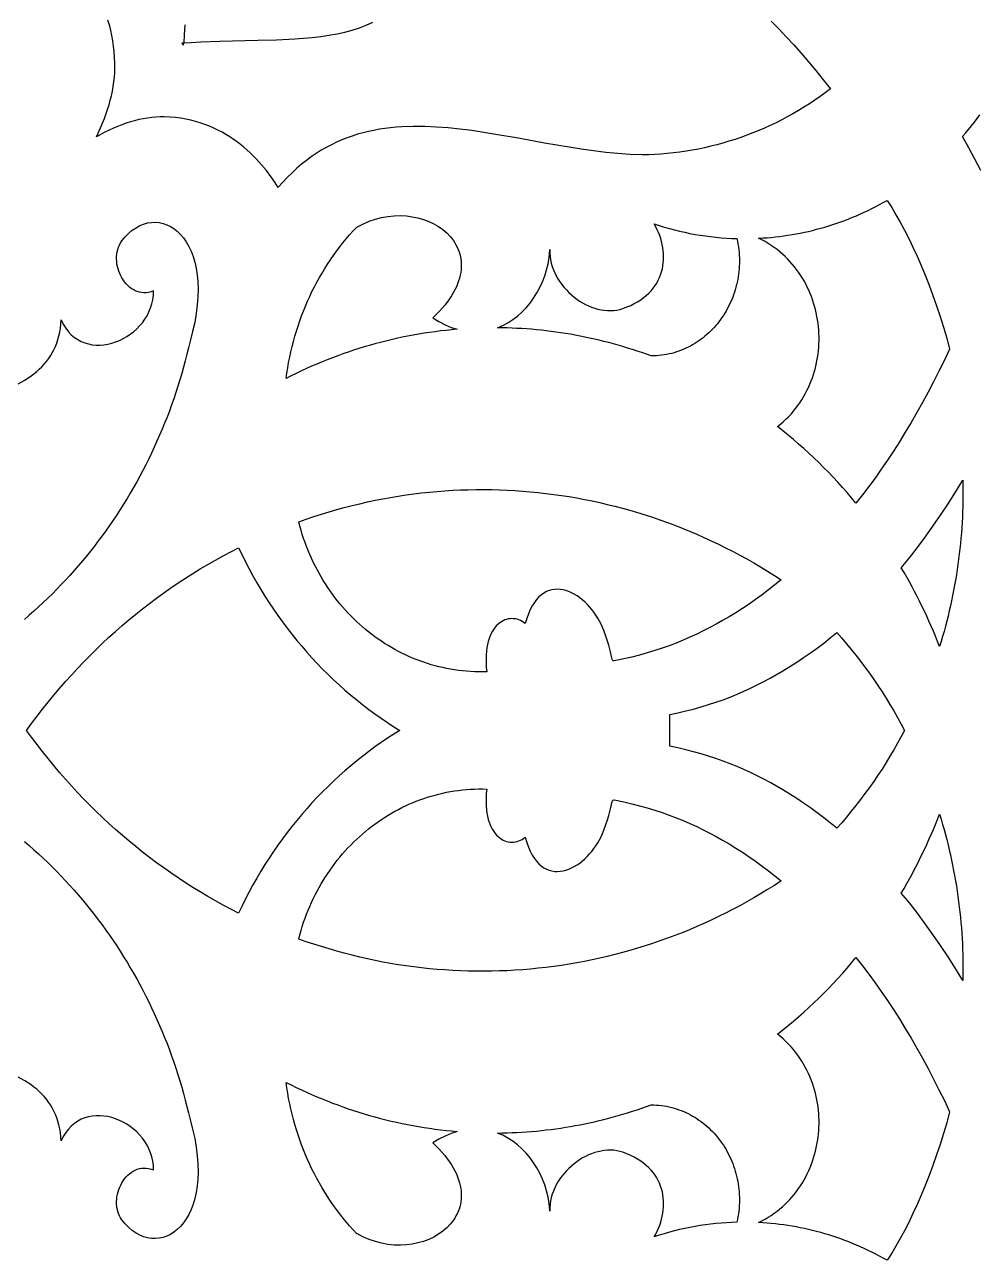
# Model space of a CAD drawing. Extents: x 2655 to 3655, y -2457 to -457.
# Drawn here: x 2855.9 to 3139, y -2088.4 to -1721.8 of the extents above; entities that cross this region are included whole.
import ezdxf

# ---------------------------------------------------------------- set-up
doc = ezdxf.new("R2010")
doc.units = 0
doc.layers.add('LAYER_1', color=18, linetype='CONTINUOUS')

msp = doc.modelspace()

# ---------------------------------------------------------------- linework, layer by layer
at = {"layer": 'LAYER_1'}
for points in [[(3077.28, -1720.83), (3079.52, -1723.07), (3081.75, -1725.4), (3083.97, -1727.81), (3086.17, -1730.29), (3088.36, -1732.85), (3090.54, -1735.47), (3092.7, -1738.16), (3094.82, -1740.87), (3093.31, -1742.01), (3091.76, -1743.13), (3090.18, -1744.22), (3088.59, -1745.28), (3086.98, -1746.3), (3085.35, -1747.29), (3083.71, -1748.25), (3082.05, -1749.17), (3080.38, -1750.06), (3078.7, -1750.91), (3077, -1751.72), (3075.28, -1752.5), (3073.56, -1753.25), (3071.82, -1753.96), (3070.07, -1754.63), (3068.31, -1755.27), (3066.54, -1755.87), (3064.75, -1756.44), (3062.96, -1756.97), (3061.16, -1757.46), (3059.35, -1757.92), (3057.53, -1758.34), (3055.7, -1758.72), (3053.86, -1759.06), (3052.02, -1759.37), (3050.17, -1759.64), (3048.32, -1759.87), (3046.45, -1760.07), (3044.59, -1760.22), (3042.72, -1760.34), (3040.84, -1760.42), (3038.96, -1760.46), (3035.39, -1760.33), (3031.8, -1760.08), (3028.19, -1759.73), (3024.58, -1759.3), (3020.96, -1758.79), (3017.33, -1758.22), (3010.07, -1756.96), (3002.83, -1755.64), (2995.64, -1754.37), (2992.06, -1753.79), (2988.5, -1753.27), (2984.97, -1752.82), (2981.46, -1752.46), (2977.97, -1752.19), (2974.52, -1752.04), (2971.1, -1752.02), (2967.72, -1752.14), (2966.05, -1752.26), (2964.38, -1752.43), (2962.73, -1752.63), (2961.08, -1752.88), (2959.45, -1753.18), (2957.83, -1753.52), (2956.22, -1753.91), (2954.62, -1754.36), (2953.04, -1754.86), (2951.47, -1755.42), (2949.91, -1756.03), (2948.37, -1756.71), (2946.84, -1757.44), (2945.32, -1758.24), (2943.82, -1759.1), (2942.34, -1760.03), (2940.87, -1761.03), (2939.42, -1762.1), (2937.98, -1763.24), (2936.56, -1764.45), (2935.16, -1765.74), (2933.78, -1767.11), (2932.41, -1768.56), (2931.06, -1770.08), (2931.04, -1770.17), (2930.03, -1768.57), (2928.85, -1766.87), (2927.54, -1765.13), (2926.09, -1763.37), (2924.5, -1761.62), (2922.77, -1759.89), (2920.89, -1758.22), (2918.87, -1756.62), (2917.81, -1755.85), (2916.71, -1755.11), (2915.57, -1754.4), (2914.39, -1753.73), (2913.18, -1753.09), (2911.93, -1752.49), (2910.65, -1751.93), (2909.32, -1751.41), (2907.96, -1750.94), (2906.56, -1750.52), (2905.12, -1750.16), (2903.64, -1749.85), (2902.13, -1749.6), (2900.57, -1749.41), (2898.98, -1749.28), (2897.35, -1749.22), (2897.35, -1749.22), (2896.08, -1749.22), (2894.81, -1749.27), (2893.54, -1749.37), (2892.28, -1749.53), (2891.01, -1749.74), (2889.74, -1750), (2888.48, -1750.31), (2887.21, -1750.67), (2885.95, -1751.07), (2884.69, -1751.52), (2882.17, -1752.55), (2879.65, -1753.74), (2877.15, -1755.09), (2878.4, -1752.39), (2879.51, -1749.69), (2880.47, -1746.98), (2880.88, -1745.62), (2881.26, -1744.26), (2881.59, -1742.9), (2881.88, -1741.54), (2882.12, -1740.18), (2882.31, -1738.82), (2882.46, -1737.45), (2882.56, -1736.09), (2882.61, -1734.72), (2882.6, -1733.36), (2882.6, -1733.36), (2882.55, -1731.6), (2882.43, -1729.89), (2882.25, -1728.22), (2882.02, -1726.59), (2881.73, -1725), (2881.39, -1723.45), (2881, -1721.94), (2880.57, -1720.48)], [(2903.32, -1721.83), (2903.18, -1724.87), (2903.04, -1727.23), (2902.43, -1727.27), (2902.72, -1727.58), (2903.01, -1727.89), (2903.04, -1727.23), (2905.24, -1727.08), (2908.07, -1726.93), (2913.74, -1726.73), (2925.05, -1726.47), (2930.58, -1726.31), (2935.97, -1726.04), (2938.59, -1725.85), (2941.16, -1725.61), (2943.68, -1725.31), (2946.12, -1724.95), (2948.5, -1724.52), (2950.8, -1724.01), (2953.01, -1723.41), (2955.14, -1722.72), (2957.17, -1721.93), (2959.1, -1721.04)], [(3139.41, -1765.1), (3137.7, -1761.72), (3135.91, -1758.36), (3134.04, -1755.02), (3134.94, -1753.98), (3135.82, -1752.93), (3136.68, -1751.86), (3137.53, -1750.78), (3138.37, -1749.69), (3139.19, -1748.59)], [(2853.97, -1828.37), (2855.93, -1827.26), (2857.75, -1826.06), (2858.6, -1825.41), (2859.42, -1824.74), (2860.21, -1824.04), (2860.95, -1823.31), (2861.66, -1822.55), (2862.32, -1821.76), (2862.94, -1820.94), (2863.52, -1820.08), (2864.06, -1819.18), (2864.54, -1818.26), (2864.98, -1817.29), (2865.38, -1816.29), (2865.72, -1815.24), (2866.01, -1814.16), (2866.25, -1813.04), (2866.44, -1811.87), (2866.58, -1810.66), (2866.66, -1809.41), (2866.66, -1809.41), (2867.3, -1810.72), (2868.03, -1811.88), (2868.83, -1812.92), (2869.69, -1813.83), (2870.62, -1814.62), (2871.6, -1815.28), (2872.62, -1815.82), (2873.68, -1816.25), (2874.78, -1816.57), (2875.9, -1816.79), (2877.05, -1816.89), (2878.21, -1816.9), (2879.37, -1816.8), (2880.53, -1816.61), (2881.69, -1816.34), (2882.84, -1815.97), (2883.96, -1815.51), (2885.07, -1814.98), (2886.13, -1814.37), (2887.16, -1813.68), (2888.15, -1812.92), (2889.08, -1812.1), (2889.95, -1811.2), (2890.76, -1810.25), (2891.5, -1809.24), (2892.15, -1808.17), (2892.73, -1807.05), (2893.21, -1805.89), (2893.59, -1804.68), (2893.87, -1803.42), (2894.04, -1802.13), (2894.09, -1800.8), (2894.09, -1800.8), (2893.35, -1801.07), (2892.63, -1801.25), (2891.91, -1801.35), (2891.22, -1801.38), (2890.54, -1801.32), (2889.88, -1801.2), (2889.24, -1801.01), (2888.62, -1800.76), (2888.03, -1800.45), (2887.46, -1800.09), (2886.92, -1799.67), (2886.41, -1799.21), (2885.93, -1798.71), (2885.48, -1798.16), (2885.07, -1797.58), (2884.69, -1796.97), (2884.35, -1796.33), (2884.04, -1795.67), (2883.78, -1794.98), (2883.55, -1794.28), (2883.37, -1793.57), (2883.24, -1792.84), (2883.15, -1792.12), (2883.11, -1791.39), (2883.12, -1790.66), (2883.18, -1789.95), (2883.3, -1789.24), (2883.46, -1788.54), (2883.69, -1787.87), (2883.97, -1787.21), (2884.31, -1786.59), (2884.72, -1785.99), (2884.72, -1785.99), (2885.7, -1784.78), (2886.73, -1783.72), (2887.79, -1782.82), (2888.89, -1782.06), (2890.01, -1781.45), (2891.15, -1780.98), (2892.31, -1780.66), (2893.46, -1780.48), (2894.61, -1780.45), (2895.76, -1780.55), (2896.89, -1780.79), (2897.99, -1781.18), (2899.07, -1781.7), (2900.11, -1782.35), (2901.11, -1783.14), (2902.06, -1784.06), (2902.95, -1785.11), (2903.77, -1786.29), (2904.53, -1787.6), (2905.21, -1789.04), (2905.81, -1790.61), (2906.31, -1792.3), (2906.72, -1794.11), (2907.03, -1796.05), (2907.22, -1798.1), (2907.3, -1800.28), (2907.25, -1802.58), (2907.07, -1804.99), (2906.75, -1807.52), (2906.29, -1810.16), (2905.68, -1812.91), (2904.9, -1815.78), (2904.46, -1817.71), (2903.99, -1819.63), (2903.5, -1821.54), (2902.99, -1823.44), (2902.45, -1825.33), (2901.89, -1827.22), (2901.31, -1829.09), (2900.71, -1830.95), (2900.08, -1832.8), (2899.44, -1834.64), (2898.77, -1836.47), (2898.08, -1838.28), (2897.36, -1840.09), (2896.63, -1841.88), (2895.88, -1843.67), (2895.1, -1845.44), (2894.3, -1847.19), (2893.49, -1848.94), (2892.65, -1850.67), (2891.79, -1852.39), (2890.91, -1854.1), (2890.01, -1855.79), (2889.09, -1857.48), (2888.15, -1859.14), (2887.19, -1860.8), (2886.22, -1862.44), (2885.22, -1864.06), (2884.2, -1865.67), (2883.16, -1867.27), (2882.11, -1868.85), (2881.03, -1870.41), (2879.94, -1871.97), (2878.83, -1873.5), (2877.7, -1875.02), (2876.55, -1876.53), (2875.38, -1878.01), (2874.2, -1879.49), (2872.99, -1880.94), (2871.77, -1882.38), (2870.54, -1883.8), (2869.28, -1885.21), (2868.01, -1886.6), (2866.72, -1887.97), (2865.41, -1889.32), (2864.08, -1890.66), (2862.74, -1891.97), (2861.39, -1893.27), (2860.01, -1894.55), (2858.62, -1895.82), (2857.21, -1897.06), (2855.79, -1898.28)], [(2855.79, -1964.15), (2857.21, -1965.37), (2858.62, -1966.62), (2860.01, -1967.88), (2861.39, -1969.16), (2862.74, -1970.46), (2864.08, -1971.78), (2865.41, -1973.11), (2866.72, -1974.46), (2868.01, -1975.83), (2869.28, -1977.22), (2870.54, -1978.63), (2871.77, -1980.05), (2872.99, -1981.49), (2874.2, -1982.94), (2875.38, -1984.42), (2876.55, -1985.91), (2877.7, -1987.41), (2878.83, -1988.93), (2879.94, -1990.47), (2881.03, -1992.02), (2882.11, -1993.58), (2883.16, -1995.16), (2884.2, -1996.76), (2885.22, -1998.37), (2886.22, -2000), (2887.19, -2001.64), (2888.15, -2003.29), (2889.09, -2004.96), (2890.01, -2006.64), (2890.91, -2008.33), (2891.79, -2010.04), (2892.65, -2011.76), (2893.49, -2013.49), (2894.3, -2015.24), (2895.1, -2017), (2895.88, -2018.77), (2896.63, -2020.55), (2897.36, -2022.34), (2898.08, -2024.15), (2898.77, -2025.97), (2899.44, -2027.79), (2900.08, -2029.63), (2900.71, -2031.48), (2901.31, -2033.34), (2901.89, -2035.22), (2902.45, -2037.1), (2902.99, -2038.99), (2903.5, -2040.89), (2903.99, -2042.8), (2904.46, -2044.72), (2904.9, -2046.65), (2905.68, -2049.52), (2906.29, -2052.27), (2906.75, -2054.92), (2907.07, -2057.44), (2907.25, -2059.86), (2907.3, -2062.15), (2907.22, -2064.33), (2907.03, -2066.38), (2906.72, -2068.32), (2906.31, -2070.13), (2905.81, -2071.82), (2905.21, -2073.39), (2904.53, -2074.83), (2903.77, -2076.14), (2902.95, -2077.32), (2902.06, -2078.37), (2901.11, -2079.29), (2900.11, -2080.08), (2899.07, -2080.74), (2897.99, -2081.25), (2896.89, -2081.64), (2895.76, -2081.88), (2894.61, -2081.99), (2893.46, -2081.95), (2892.31, -2081.77), (2891.15, -2081.45), (2890.01, -2080.99), (2888.89, -2080.37), (2887.79, -2079.62), (2886.73, -2078.71), (2885.7, -2077.65), (2884.72, -2076.44), (2884.72, -2076.44), (2884.31, -2075.85), (2883.97, -2075.22), (2883.69, -2074.56), (2883.46, -2073.89), (2883.3, -2073.19), (2883.18, -2072.49), (2883.12, -2071.77), (2883.11, -2071.04), (2883.15, -2070.31), (2883.24, -2069.59), (2883.37, -2068.86), (2883.55, -2068.15), (2883.78, -2067.45), (2884.04, -2066.77), (2884.35, -2066.1), (2884.69, -2065.46), (2885.07, -2064.85), (2885.48, -2064.27), (2885.93, -2063.72), (2886.41, -2063.22), (2886.92, -2062.76), (2887.46, -2062.34), (2888.03, -2061.98), (2888.62, -2061.67), (2889.24, -2061.42), (2889.88, -2061.23), (2890.54, -2061.11), (2891.22, -2061.06), (2891.91, -2061.08), (2892.63, -2061.18), (2893.35, -2061.36), (2894.09, -2061.63), (2894.09, -2061.63), (2894.04, -2060.3), (2893.87, -2059.01), (2893.59, -2057.76), (2893.21, -2056.54), (2892.73, -2055.38), (2892.15, -2054.26), (2891.5, -2053.19), (2890.76, -2052.18), (2889.95, -2051.23), (2889.08, -2050.34), (2888.15, -2049.51), (2887.16, -2048.75), (2886.13, -2048.06), (2885.07, -2047.45), (2883.96, -2046.92), (2882.84, -2046.46), (2881.69, -2046.1), (2880.53, -2045.82), (2879.37, -2045.63), (2878.21, -2045.54), (2877.05, -2045.54), (2875.9, -2045.65), (2874.78, -2045.86), (2873.68, -2046.18), (2872.62, -2046.61), (2871.6, -2047.15), (2870.62, -2047.82), (2869.69, -2048.6), (2868.83, -2049.51), (2868.03, -2050.55), (2867.3, -2051.72), (2866.66, -2053.02), (2866.66, -2053.02), (2866.58, -2051.77), (2866.44, -2050.56), (2866.25, -2049.39), (2866.01, -2048.27), (2865.72, -2047.19), (2865.38, -2046.15), (2864.98, -2045.14), (2864.54, -2044.18), (2864.06, -2043.25), (2863.52, -2042.35), (2862.94, -2041.49), (2862.32, -2040.67), (2861.66, -2039.88), (2860.95, -2039.12), (2860.21, -2038.39), (2859.42, -2037.69), (2858.6, -2037.02), (2857.75, -2036.37), (2855.93, -2035.17), (2853.97, -2034.06)]]:
    msp.add_lwpolyline(points, dxfattribs=at)
for points in [[(3094.85, -1740.91), (3094.82, -1740.87), (3094.85, -1740.85)], [(3113.03, -1776.12), (3114.28, -1778.21), (3115.53, -1780.43), (3116.79, -1782.78), (3118.05, -1785.25), (3119.3, -1787.84), (3120.53, -1790.53), (3121.75, -1793.31), (3122.94, -1796.18), (3124.1, -1799.13), (3125.23, -1802.16), (3126.33, -1805.25), (3127.37, -1808.39), (3128.37, -1811.59), (3129.32, -1814.82), (3130.2, -1818.09), (3128.63, -1821.37), (3127.04, -1824.6), (3125.43, -1827.77), (3123.79, -1830.88), (3122.14, -1833.93), (3120.46, -1836.93), (3118.75, -1839.87), (3117.03, -1842.76), (3115.28, -1845.59), (3113.51, -1848.36), (3111.72, -1851.07), (3109.9, -1853.73), (3108.07, -1856.33), (3106.21, -1858.88), (3104.32, -1861.36), (3102.42, -1863.79), (3101.11, -1862.22), (3099.77, -1860.66), (3098.42, -1859.12), (3097.05, -1857.61), (3095.66, -1856.11), (3094.25, -1854.64), (3092.82, -1853.19), (3091.38, -1851.76), (3089.91, -1850.35), (3088.43, -1848.96), (3086.93, -1847.59), (3085.41, -1846.25), (3083.88, -1844.92), (3082.33, -1843.62), (3080.76, -1842.35), (3079.17, -1841.09), (3080.03, -1840.39), (3080.86, -1839.66), (3081.65, -1838.91), (3082.42, -1838.14), (3083.15, -1837.35), (3083.85, -1836.54), (3084.52, -1835.71), (3085.15, -1834.86), (3085.76, -1833.99), (3086.34, -1833.11), (3086.88, -1832.22), (3087.39, -1831.31), (3087.88, -1830.39), (3088.33, -1829.45), (3088.75, -1828.5), (3089.14, -1827.54), (3089.5, -1826.57), (3089.83, -1825.6), (3090.13, -1824.61), (3090.4, -1823.62), (3090.63, -1822.61), (3090.84, -1821.61), (3091.02, -1820.6), (3091.17, -1819.58), (3091.29, -1818.56), (3091.38, -1817.54), (3091.44, -1816.52), (3091.47, -1815.49), (3091.47, -1814.47), (3091.44, -1813.44), (3091.38, -1812.42), (3091.29, -1811.4), (3091.17, -1810.39), (3091.03, -1809.37), (3090.85, -1808.37), (3090.65, -1807.37), (3090.41, -1806.37), (3090.15, -1805.39), (3089.86, -1804.41), (3089.54, -1803.44), (3089.2, -1802.48), (3088.82, -1801.54), (3088.42, -1800.6), (3087.98, -1799.68), (3087.52, -1798.77), (3087.04, -1797.87), (3086.52, -1796.99), (3085.98, -1796.13), (3085.4, -1795.28), (3084.8, -1794.46), (3084.18, -1793.65), (3083.52, -1792.85), (3082.84, -1792.08), (3082.13, -1791.33), (3081.39, -1790.61), (3080.63, -1789.9), (3079.84, -1789.22), (3079.02, -1788.57), (3078.17, -1787.93), (3077.3, -1787.33), (3076.4, -1786.75), (3075.47, -1786.2), (3074.52, -1785.68), (3073.54, -1785.19), (3074.79, -1785.12), (3076.04, -1785.03), (3077.28, -1784.93), (3078.52, -1784.8), (3079.76, -1784.66), (3080.99, -1784.5), (3082.23, -1784.32), (3083.46, -1784.12), (3084.68, -1783.91), (3085.91, -1783.67), (3087.13, -1783.42), (3088.34, -1783.15), (3089.55, -1782.86), (3090.76, -1782.55), (3091.97, -1782.23), (3093.17, -1781.88), (3094.36, -1781.52), (3095.55, -1781.14), (3096.74, -1780.75), (3097.92, -1780.33), (3099.09, -1779.9), (3100.26, -1779.45), (3101.43, -1778.98), (3102.59, -1778.5), (3103.74, -1778), (3104.88, -1777.48), (3106.02, -1776.94), (3107.16, -1776.39), (3108.29, -1775.81), (3109.41, -1775.23), (3110.52, -1774.62), (3111.63, -1774)], [(2969.07, -1778.58), (2970.82, -1778.8), (2972.51, -1779.14), (2974.14, -1779.61), (2975.7, -1780.2), (2977.18, -1780.9), (2978.57, -1781.7), (2979.85, -1782.61), (2981.03, -1783.61), (2982.08, -1784.7), (2982.56, -1785.28), (2983.01, -1785.88), (2983.42, -1786.51), (2983.79, -1787.15), (2984.13, -1787.81), (2984.43, -1788.49), (2984.68, -1789.19), (2984.9, -1789.9), (2985.08, -1790.63), (2985.21, -1791.38), (2985.3, -1792.14), (2985.34, -1792.92), (2985.33, -1793.72), (2985.28, -1794.52), (2985.18, -1795.34), (2985.03, -1796.17), (2984.82, -1797.02), (2984.56, -1797.87), (2984.25, -1798.74), (2983.89, -1799.62), (2983.46, -1800.5), (2982.98, -1801.4), (2982.44, -1802.3), (2981.84, -1803.21), (2981.18, -1804.13), (2980.45, -1805.05), (2979.67, -1805.98), (2978.81, -1806.92), (2977.89, -1807.86), (2976.91, -1808.8), (2976.91, -1808.8), (2978.74, -1809.93), (2980.56, -1810.87), (2982.37, -1811.63), (2984.15, -1812.21), (2982.5, -1812.36), (2980.86, -1812.52), (2979.21, -1812.71), (2977.57, -1812.92), (2975.94, -1813.15), (2974.3, -1813.39), (2972.67, -1813.66), (2971.04, -1813.95), (2969.42, -1814.26), (2967.8, -1814.59), (2966.18, -1814.94), (2964.57, -1815.3), (2962.96, -1815.69), (2961.36, -1816.1), (2959.76, -1816.53), (2958.16, -1816.97), (2956.57, -1817.44), (2954.99, -1817.93), (2953.41, -1818.43), (2951.83, -1818.96), (2950.27, -1819.51), (2948.7, -1820.07), (2947.15, -1820.66), (2945.59, -1821.26), (2944.05, -1821.88), (2942.51, -1822.53), (2940.98, -1823.19), (2939.45, -1823.87), (2937.93, -1824.57), (2936.42, -1825.29), (2934.92, -1826.02), (2933.42, -1826.78), (2933.64, -1825.19), (2933.89, -1823.6), (2934.16, -1822.02), (2934.47, -1820.45), (2934.81, -1818.89), (2935.17, -1817.34), (2935.57, -1815.8), (2935.99, -1814.27), (2936.45, -1812.75), (2936.93, -1811.24), (2937.44, -1809.74), (2937.98, -1808.26), (2938.54, -1806.79), (2939.14, -1805.33), (2939.76, -1803.89), (2940.41, -1802.46), (2941.08, -1801.04), (2941.79, -1799.64), (2942.51, -1798.26), (2943.27, -1796.89), (2944.05, -1795.53), (2944.86, -1794.2), (2945.7, -1792.88), (2946.56, -1791.58), (2947.44, -1790.3), (2948.35, -1789.03), (2949.29, -1787.79), (2950.25, -1786.56), (2951.23, -1785.36), (2952.24, -1784.18), (2953.27, -1783.01), (2954.33, -1781.87), (2954.33, -1781.93), (2956.16, -1780.97), (2958.01, -1780.17), (2959.87, -1779.53), (2961.74, -1779.05), (2963.6, -1778.72), (2965.45, -1778.53), (2967.28, -1778.48)], [(3044.07, -1781.44), (3045.57, -1781.89), (3047.08, -1782.32), (3048.59, -1782.72), (3050.11, -1783.1), (3051.63, -1783.44), (3053.16, -1783.75), (3054.69, -1784.04), (3056.23, -1784.3), (3057.77, -1784.52), (3059.32, -1784.72), (3060.87, -1784.89), (3062.42, -1785.03), (3063.98, -1785.15), (3065.53, -1785.23), (3067.09, -1785.28), (3067.27, -1786.11), (3067.42, -1786.94), (3067.55, -1787.77), (3067.65, -1788.6), (3067.74, -1789.42), (3067.79, -1790.24), (3067.83, -1791.06), (3067.84, -1791.87), (3067.84, -1792.68), (3067.81, -1793.49), (3067.76, -1794.29), (3067.68, -1795.09), (3067.59, -1795.88), (3067.48, -1796.66), (3067.34, -1797.44), (3067.19, -1798.21), (3067.02, -1798.97), (3066.82, -1799.73), (3066.61, -1800.48), (3066.38, -1801.22), (3066.13, -1801.96), (3065.86, -1802.68), (3065.57, -1803.4), (3065.27, -1804.1), (3064.95, -1804.8), (3064.61, -1805.48), (3064.25, -1806.16), (3063.88, -1806.82), (3063.49, -1807.47), (3063.08, -1808.11), (3062.66, -1808.74), (3062.23, -1809.35), (3061.77, -1809.95), (3061.31, -1810.54), (3060.82, -1811.12), (3060.33, -1811.68), (3059.82, -1812.22), (3059.29, -1812.76), (3058.75, -1813.27), (3058.2, -1813.77), (3057.63, -1814.26), (3057.06, -1814.72), (3056.46, -1815.18), (3055.86, -1815.61), (3055.25, -1816.03), (3054.62, -1816.43), (3053.98, -1816.81), (3053.33, -1817.17), (3052.67, -1817.51), (3052, -1817.83), (3051.32, -1818.14), (3050.62, -1818.42), (3049.92, -1818.68), (3049.21, -1818.93), (3048.49, -1819.15), (3047.76, -1819.35), (3047.02, -1819.52), (3046.27, -1819.68), (3045.52, -1819.81), (3044.76, -1819.92), (3043.98, -1820), (3043.21, -1820.07), (3042.42, -1820.1), (3041.63, -1820.12), (3040.25, -1819.61), (3038.87, -1819.13), (3037.48, -1818.66), (3036.09, -1818.2), (3034.7, -1817.77), (3033.3, -1817.34), (3031.9, -1816.93), (3030.5, -1816.54), (3029.09, -1816.16), (3027.68, -1815.8), (3026.27, -1815.45), (3024.85, -1815.12), (3023.43, -1814.8), (3022.01, -1814.5), (3020.58, -1814.22), (3019.15, -1813.95), (3017.72, -1813.69), (3016.29, -1813.46), (3014.86, -1813.23), (3013.42, -1813.03), (3011.98, -1812.83), (3010.54, -1812.66), (3009.1, -1812.5), (3007.65, -1812.35), (3006.21, -1812.22), (3004.76, -1812.11), (3003.31, -1812.01), (3001.86, -1811.93), (3000.41, -1811.87), (2998.96, -1811.82), (2997.5, -1811.78), (2996.05, -1811.76), (2997.64, -1811.09), (2999.17, -1810.27), (3000.64, -1809.33), (3002.03, -1808.27), (3003.35, -1807.09), (3004.58, -1805.81), (3005.74, -1804.43), (3006.8, -1802.97), (3007.77, -1801.42), (3008.65, -1799.8), (3009.42, -1798.11), (3010.09, -1796.37), (3010.64, -1794.57), (3011.08, -1792.74), (3011.4, -1790.87), (3011.6, -1788.77), (3011.6, -1788.57), (3011.61, -1789.6), (3011.69, -1790.61), (3011.84, -1791.61), (3012.06, -1792.6), (3012.34, -1793.57), (3012.68, -1794.53), (3013.08, -1795.46), (3013.54, -1796.38), (3014.04, -1797.27), (3014.6, -1798.13), (3015.2, -1798.96), (3015.84, -1799.77), (3016.53, -1800.54), (3017.25, -1801.27), (3018.01, -1801.97), (3018.79, -1802.63), (3019.61, -1803.25), (3020.45, -1803.82), (3021.32, -1804.35), (3022.2, -1804.83), (3023.1, -1805.26), (3024.02, -1805.63), (3024.95, -1805.95), (3025.88, -1806.22), (3026.82, -1806.43), (3027.77, -1806.57), (3028.71, -1806.65), (3029.65, -1806.67), (3030.58, -1806.62), (3031.51, -1806.5), (3032.42, -1806.3), (3033.32, -1806.03), (3033.32, -1806.03), (3034.5, -1805.59), (3035.62, -1805.11), (3036.67, -1804.59), (3037.65, -1804.03), (3038.58, -1803.44), (3039.44, -1802.82), (3040.23, -1802.16), (3040.97, -1801.48), (3041.64, -1800.76), (3042.26, -1800.02), (3042.82, -1799.26), (3043.32, -1798.48), (3043.76, -1797.67), (3044.15, -1796.85), (3044.48, -1796.01), (3044.76, -1795.15), (3044.99, -1794.28), (3045.16, -1793.41), (3045.28, -1792.52), (3045.35, -1791.62), (3045.37, -1790.72), (3045.35, -1789.81), (3045.27, -1788.91), (3045.15, -1788), (3044.98, -1787.09), (3044.77, -1786.19), (3044.51, -1785.29), (3044.2, -1784.4), (3043.86, -1783.52), (3043.47, -1782.65), (3043.04, -1781.79), (3042.58, -1780.95)], [(3134.14, -1858.55), (3134.15, -1860.12), (3134.15, -1861.69), (3134.13, -1863.25), (3134.09, -1864.82), (3134.04, -1866.39), (3133.97, -1867.95), (3133.89, -1869.52), (3133.79, -1871.08), (3133.68, -1872.64), (3133.55, -1874.2), (3133.4, -1875.76), (3133.24, -1877.32), (3133.07, -1878.87), (3132.87, -1880.42), (3132.66, -1881.97), (3132.44, -1883.52), (3132.2, -1885.06), (3131.95, -1886.6), (3131.67, -1888.14), (3131.39, -1889.68), (3131.09, -1891.21), (3130.77, -1892.74), (3130.44, -1894.26), (3130.09, -1895.79), (3129.72, -1897.3), (3129.34, -1898.82), (3128.95, -1900.33), (3128.54, -1901.83), (3128.11, -1903.33), (3127.67, -1904.83), (3127.22, -1906.32), (3126.62, -1904.8), (3126, -1903.29), (3125.37, -1901.79), (3124.73, -1900.29), (3124.07, -1898.8), (3123.39, -1897.32), (3122.7, -1895.84), (3122, -1894.38), (3121.28, -1892.92), (3120.55, -1891.47), (3119.8, -1890.03), (3119.04, -1888.6), (3118.26, -1887.17), (3117.47, -1885.76), (3116.67, -1884.35), (3115.85, -1882.96), (3118.25, -1880.02), (3120.62, -1876.99), (3122.96, -1873.87), (3125.26, -1870.67), (3127.52, -1867.38), (3129.75, -1864), (3131.95, -1860.53), (3134.11, -1856.97)], [(2994.37, -1859.77), (2996.67, -1859.83), (2998.98, -1859.92), (3001.28, -1860.05), (3003.58, -1860.21), (3005.88, -1860.4), (3008.18, -1860.62), (3010.47, -1860.88), (3012.76, -1861.18), (3015.05, -1861.5), (3017.33, -1861.86), (3019.6, -1862.25), (3021.88, -1862.68), (3024.14, -1863.14), (3026.41, -1863.63), (3028.66, -1864.15), (3030.91, -1864.71), (3033.16, -1865.3), (3035.39, -1865.92), (3037.62, -1866.58), (3039.85, -1867.27), (3042.06, -1867.99), (3044.27, -1868.74), (3046.47, -1869.53), (3048.66, -1870.35), (3050.84, -1871.2), (3053.01, -1872.09), (3055.17, -1873.01), (3057.33, -1873.96), (3059.47, -1874.94), (3061.6, -1875.95), (3063.72, -1877), (3065.83, -1878.08), (3067.93, -1879.19), (3070.02, -1880.34), (3072.09, -1881.52), (3074.15, -1882.72), (3076.2, -1883.97), (3078.24, -1885.24), (3080.26, -1886.54), (3078.38, -1888.07), (3076.49, -1889.55), (3074.57, -1890.99), (3072.64, -1892.38), (3070.7, -1893.73), (3068.74, -1895.04), (3066.76, -1896.31), (3064.76, -1897.53), (3062.88, -1898.64), (3060.99, -1899.7), (3059.07, -1900.73), (3057.14, -1901.72), (3055.18, -1902.67), (3053.19, -1903.59), (3051.17, -1904.46), (3049.11, -1905.29), (3047.02, -1906.09), (3044.89, -1906.84), (3042.73, -1907.55), (3040.51, -1908.22), (3038.25, -1908.85), (3035.95, -1909.44), (3033.59, -1909.99), (3031.17, -1910.49), (3030.58, -1910.58), (3030.4, -1910.56), (3030.27, -1910.48), (3030.17, -1910.32), (3030.1, -1910.08), (3029.94, -1909.26), (3029.66, -1907.93), (3029.13, -1905.96), (3028.73, -1904.71), (3028.22, -1903.25), (3027.59, -1901.58), (3026.8, -1899.68), (3026.34, -1898.76), (3025.84, -1897.87), (3025.29, -1897), (3024.7, -1896.15), (3024.07, -1895.34), (3023.41, -1894.56), (3022.71, -1893.81), (3021.99, -1893.11), (3021.24, -1892.46), (3020.47, -1891.86), (3019.68, -1891.31), (3018.88, -1890.82), (3018.06, -1890.4), (3017.23, -1890.04), (3016.4, -1889.75), (3015.56, -1889.53), (3014.73, -1889.4), (3013.89, -1889.35), (3013.07, -1889.38), (3012.25, -1889.5), (3011.44, -1889.72), (3010.65, -1890.04), (3009.88, -1890.46), (3009.13, -1890.98), (3008.4, -1891.62), (3007.71, -1892.37), (3007.04, -1893.24), (3006.41, -1894.23), (3005.81, -1895.34), (3005.26, -1896.59), (3004.75, -1897.97), (3004.28, -1899.5), (3004.28, -1899.5), (3003.85, -1899.16), (3003.39, -1898.87), (3002.92, -1898.62), (3002.43, -1898.41), (3001.93, -1898.25), (3001.42, -1898.14), (3000.89, -1898.07), (3000.37, -1898.05), (2999.84, -1898.08), (2999.31, -1898.16), (2998.79, -1898.28), (2998.26, -1898.46), (2997.75, -1898.69), (2997.25, -1898.97), (2996.76, -1899.31), (2996.28, -1899.69), (2995.83, -1900.14), (2995.39, -1900.63), (2994.98, -1901.19), (2994.59, -1901.8), (2994.23, -1902.47), (2993.9, -1903.19), (2993.61, -1903.98), (2993.35, -1904.82), (2993.13, -1905.73), (2992.96, -1906.69), (2992.82, -1907.72), (2992.74, -1908.81), (2992.7, -1909.97), (2992.72, -1911.19), (2992.78, -1912.47), (2992.91, -1913.82), (2992.91, -1913.82), (2991.7, -1913.85), (2990.49, -1913.84), (2989.28, -1913.81), (2988.09, -1913.75), (2986.89, -1913.67), (2985.7, -1913.56), (2984.52, -1913.42), (2983.35, -1913.25), (2982.18, -1913.06), (2981.02, -1912.85), (2979.86, -1912.6), (2978.72, -1912.33), (2977.58, -1912.04), (2976.45, -1911.72), (2975.32, -1911.38), (2974.21, -1911.01), (2973.11, -1910.62), (2972.01, -1910.2), (2970.93, -1909.76), (2969.85, -1909.3), (2968.79, -1908.81), (2967.73, -1908.3), (2966.69, -1907.77), (2965.66, -1907.21), (2964.64, -1906.63), (2963.63, -1906.03), (2962.63, -1905.41), (2961.65, -1904.77), (2960.68, -1904.1), (2959.72, -1903.42), (2958.77, -1902.71), (2957.84, -1901.98), (2956.93, -1901.24), (2956.02, -1900.47), (2955.13, -1899.68), (2954.26, -1898.88), (2953.4, -1898.05), (2952.56, -1897.2), (2951.74, -1896.34), (2950.93, -1895.46), (2950.13, -1894.56), (2949.35, -1893.64), (2948.59, -1892.7), (2947.85, -1891.74), (2947.13, -1890.77), (2946.42, -1889.78), (2945.73, -1888.78), (2945.06, -1887.75), (2944.41, -1886.71), (2943.78, -1885.66), (2943.17, -1884.59), (2942.58, -1883.5), (2942.01, -1882.4), (2941.45, -1881.28), (2940.92, -1880.15), (2940.41, -1879), (2939.93, -1877.84), (2939.46, -1876.66), (2939.02, -1875.47), (2938.59, -1874.27), (2938.19, -1873.05), (2937.82, -1871.82), (2937.46, -1870.58), (2937.14, -1869.32), (2939.38, -1868.53), (2941.62, -1867.77), (2943.88, -1867.05), (2946.14, -1866.36), (2948.4, -1865.7), (2950.67, -1865.08), (2952.95, -1864.5), (2955.23, -1863.95), (2957.51, -1863.43), (2959.8, -1862.94), (2962.09, -1862.5), (2964.38, -1862.08), (2966.68, -1861.7), (2968.98, -1861.35), (2971.28, -1861.04), (2973.59, -1860.76), (2975.89, -1860.52), (2978.2, -1860.3), (2980.51, -1860.13), (2982.82, -1859.98), (2985.13, -1859.87), (2987.44, -1859.8), (2989.75, -1859.76), (2992.06, -1859.75)], [(2920.32, -1879.13), (2921.37, -1881.23), (2922.45, -1883.31), (2923.57, -1885.37), (2924.73, -1887.4), (2925.92, -1889.41), (2927.14, -1891.39), (2928.39, -1893.34), (2929.68, -1895.27), (2930.99, -1897.17), (2932.34, -1899.04), (2933.72, -1900.89), (2935.14, -1902.71), (2936.58, -1904.5), (2938.05, -1906.26), (2939.55, -1907.99), (2941.08, -1909.69), (2942.64, -1911.36), (2944.23, -1913), (2945.84, -1914.61), (2947.49, -1916.19), (2949.16, -1917.74), (2950.85, -1919.25), (2952.58, -1920.73), (2954.33, -1922.18), (2956.11, -1923.59), (2957.91, -1924.97), (2959.73, -1926.31), (2961.58, -1927.62), (2963.46, -1928.9), (2965.36, -1930.13), (2967.09, -1931.22), (2965.36, -1932.3), (2963.46, -1933.54), (2961.58, -1934.81), (2959.73, -1936.12), (2957.91, -1937.46), (2956.11, -1938.84), (2954.33, -1940.25), (2952.58, -1941.7), (2950.85, -1943.18), (2949.16, -1944.69), (2947.49, -1946.24), (2945.84, -1947.82), (2944.23, -1949.43), (2942.64, -1951.07), (2941.08, -1952.74), (2939.55, -1954.44), (2938.05, -1956.17), (2936.58, -1957.93), (2935.14, -1959.72), (2933.72, -1961.54), (2932.34, -1963.39), (2930.99, -1965.26), (2929.68, -1967.16), (2928.39, -1969.09), (2927.14, -1971.05), (2925.92, -1973.03), (2924.73, -1975.03), (2923.57, -1977.06), (2922.45, -1979.12), (2921.37, -1981.2), (2920.32, -1983.3), (2919.3, -1985.43), (2916.99, -1984.25), (2914.7, -1983.03), (2912.43, -1981.77), (2910.18, -1980.48), (2907.95, -1979.15), (2905.73, -1977.79), (2903.54, -1976.4), (2901.37, -1974.97), (2899.22, -1973.5), (2897.09, -1972.01), (2894.99, -1970.48), (2892.9, -1968.91), (2890.84, -1967.31), (2888.8, -1965.68), (2886.78, -1964.02), (2884.79, -1962.33), (2882.82, -1960.6), (2880.87, -1958.84), (2878.95, -1957.06), (2877.05, -1955.24), (2875.18, -1953.39), (2873.34, -1951.51), (2871.52, -1949.6), (2869.72, -1947.65), (2867.95, -1945.69), (2866.21, -1943.69), (2864.5, -1941.66), (2862.81, -1939.6), (2861.15, -1937.52), (2859.52, -1935.41), (2857.91, -1933.26), (2856.43, -1931.22), (2857.91, -1929.17), (2859.52, -1927.03), (2861.15, -1924.91), (2862.81, -1922.83), (2864.5, -1920.77), (2866.21, -1918.74), (2867.95, -1916.75), (2869.72, -1914.78), (2871.52, -1912.84), (2873.34, -1910.93), (2875.18, -1909.05), (2877.05, -1907.2), (2878.95, -1905.38), (2880.87, -1903.59), (2882.82, -1901.83), (2884.79, -1900.1), (2886.78, -1898.41), (2888.8, -1896.75), (2890.84, -1895.12), (2892.9, -1893.52), (2894.99, -1891.96), (2897.09, -1890.42), (2899.22, -1888.93), (2901.37, -1887.46), (2903.54, -1886.03), (2905.73, -1884.64), (2907.95, -1883.28), (2910.18, -1881.95), (2912.43, -1880.66), (2914.7, -1879.4), (2916.99, -1878.19), (2919.3, -1877)], [(3098.18, -1903.83), (3099.62, -1905.51), (3101.02, -1907.21), (3102.4, -1908.94), (3103.76, -1910.69), (3105.09, -1912.46), (3106.39, -1914.25), (3107.67, -1916.07), (3108.91, -1917.91), (3110.14, -1919.76), (3111.33, -1921.64), (3112.5, -1923.54), (3113.64, -1925.46), (3114.75, -1927.4), (3115.83, -1929.36), (3116.82, -1931.22), (3115.83, -1933.07), (3114.75, -1935.03), (3113.64, -1936.97), (3112.5, -1938.89), (3111.33, -1940.79), (3110.14, -1942.67), (3108.91, -1944.53), (3107.67, -1946.36), (3106.39, -1948.18), (3105.09, -1949.97), (3103.76, -1951.74), (3102.4, -1953.49), (3101.02, -1955.22), (3099.62, -1956.92), (3098.18, -1958.6), (3096.73, -1960.26), (3094.79, -1958.68), (3092.84, -1957.14), (3090.87, -1955.65), (3088.89, -1954.2), (3086.88, -1952.8), (3084.86, -1951.45), (3082.82, -1950.14), (3080.76, -1948.88), (3078.88, -1947.77), (3076.99, -1946.71), (3075.07, -1945.68), (3073.13, -1944.69), (3071.17, -1943.74), (3069.18, -1942.83), (3067.16, -1941.95), (3065.11, -1941.12), (3063.02, -1940.33), (3060.89, -1939.57), (3058.72, -1938.86), (3056.51, -1938.19), (3054.25, -1937.56), (3051.94, -1936.97), (3049.58, -1936.43), (3047.17, -1935.92), (3047.17, -1931.22), (3047.17, -1926.51), (3049.58, -1926), (3051.94, -1925.46), (3054.25, -1924.87), (3056.51, -1924.24), (3058.72, -1923.57), (3060.89, -1922.86), (3063.02, -1922.11), (3065.11, -1921.31), (3067.16, -1920.48), (3069.18, -1919.6), (3071.17, -1918.69), (3073.13, -1917.74), (3075.07, -1916.75), (3076.99, -1915.72), (3078.88, -1914.66), (3080.76, -1913.55), (3082.82, -1912.29), (3084.86, -1910.98), (3086.88, -1909.63), (3088.89, -1908.23), (3090.87, -1906.78), (3092.84, -1905.29), (3094.79, -1903.76), (3096.73, -1902.17)], [(2992.91, -1948.61), (2992.91, -1948.61), (2992.78, -1949.96), (2992.72, -1951.25), (2992.7, -1952.46), (2992.74, -1953.62), (2992.82, -1954.71), (2992.96, -1955.74), (2993.13, -1956.71), (2993.35, -1957.61), (2993.61, -1958.46), (2993.9, -1959.24), (2994.23, -1959.97), (2994.59, -1960.63), (2994.98, -1961.24), (2995.39, -1961.8), (2995.83, -1962.29), (2996.28, -1962.74), (2996.76, -1963.12), (2997.25, -1963.46), (2997.75, -1963.74), (2998.26, -1963.97), (2998.79, -1964.15), (2999.31, -1964.27), (2999.84, -1964.35), (3000.37, -1964.38), (3000.89, -1964.36), (3001.42, -1964.29), (3001.93, -1964.18), (3002.43, -1964.02), (3002.92, -1963.82), (3003.39, -1963.57), (3003.85, -1963.27), (3004.28, -1962.94), (3004.28, -1962.94), (3004.75, -1964.46), (3005.26, -1965.84), (3005.81, -1967.09), (3006.41, -1968.2), (3007.04, -1969.19), (3007.71, -1970.06), (3008.4, -1970.81), (3009.13, -1971.45), (3009.88, -1971.98), (3010.65, -1972.39), (3011.44, -1972.71), (3012.25, -1972.93), (3013.07, -1973.05), (3013.89, -1973.09), (3014.73, -1973.03), (3015.56, -1972.9), (3016.4, -1972.68), (3017.23, -1972.39), (3018.06, -1972.03), (3018.88, -1971.61), (3019.68, -1971.12), (3020.47, -1970.57), (3021.24, -1969.97), (3021.99, -1969.32), (3022.71, -1968.62), (3023.41, -1967.88), (3024.07, -1967.1), (3024.7, -1966.28), (3025.29, -1965.43), (3025.84, -1964.56), (3026.34, -1963.67), (3026.8, -1962.75), (3027.59, -1960.85), (3028.22, -1959.18), (3028.73, -1957.72), (3029.13, -1956.47), (3029.66, -1954.5), (3029.94, -1953.17), (3030.1, -1952.36), (3030.17, -1952.11), (3030.27, -1951.96), (3030.4, -1951.88), (3030.58, -1951.86), (3031.17, -1951.94), (3033.59, -1952.45), (3035.95, -1952.99), (3038.25, -1953.58), (3040.51, -1954.21), (3042.73, -1954.88), (3044.89, -1955.59), (3047.02, -1956.35), (3049.11, -1957.14), (3051.17, -1957.97), (3053.19, -1958.85), (3055.18, -1959.76), (3057.14, -1960.71), (3059.07, -1961.7), (3060.99, -1962.73), (3062.88, -1963.79), (3064.76, -1964.9), (3066.76, -1966.12), (3068.74, -1967.39), (3070.7, -1968.7), (3072.64, -1970.05), (3074.57, -1971.45), (3076.49, -1972.88), (3078.38, -1974.36), (3080.26, -1975.89), (3078.24, -1977.19), (3076.2, -1978.47), (3074.15, -1979.71), (3072.09, -1980.92), (3070.02, -1982.09), (3067.93, -1983.24), (3065.83, -1984.35), (3063.72, -1985.43), (3061.6, -1986.48), (3059.47, -1987.49), (3057.33, -1988.47), (3055.17, -1989.42), (3053.01, -1990.34), (3050.84, -1991.23), (3048.66, -1992.08), (3046.47, -1992.9), (3044.27, -1993.69), (3042.06, -1994.44), (3039.85, -1995.16), (3037.62, -1995.85), (3035.39, -1996.51), (3033.16, -1997.13), (3030.91, -1997.72), (3028.66, -1998.28), (3026.41, -1998.8), (3024.14, -1999.29), (3021.88, -1999.75), (3019.6, -2000.18), (3017.33, -2000.57), (3015.05, -2000.93), (3012.76, -2001.25), (3010.47, -2001.55), (3008.18, -2001.81), (3005.88, -2002.03), (3003.58, -2002.22), (3001.28, -2002.38), (2998.98, -2002.51), (2996.67, -2002.6), (2994.37, -2002.66), (2992.06, -2002.68), (2989.75, -2002.68), (2987.44, -2002.63), (2985.13, -2002.56), (2982.82, -2002.45), (2980.51, -2002.3), (2978.2, -2002.13), (2975.89, -2001.92), (2973.59, -2001.67), (2971.28, -2001.39), (2968.98, -2001.08), (2966.68, -2000.73), (2964.38, -2000.35), (2962.09, -1999.94), (2959.8, -1999.49), (2957.51, -1999), (2955.23, -1998.49), (2952.95, -1997.93), (2950.67, -1997.35), (2948.4, -1996.73), (2946.14, -1996.07), (2943.88, -1995.38), (2941.62, -1994.66), (2939.38, -1993.9), (2937.14, -1993.11), (2937.46, -1991.85), (2937.82, -1990.61), (2938.19, -1989.38), (2938.59, -1988.16), (2939.02, -1986.96), (2939.46, -1985.77), (2939.93, -1984.59), (2940.41, -1983.43), (2940.92, -1982.28), (2941.45, -1981.15), (2942.01, -1980.03), (2942.58, -1978.93), (2943.17, -1977.84), (2943.78, -1976.77), (2944.41, -1975.72), (2945.06, -1974.68), (2945.73, -1973.66), (2946.42, -1972.65), (2947.13, -1971.66), (2947.85, -1970.69), (2948.59, -1969.73), (2949.35, -1968.79), (2950.13, -1967.88), (2950.93, -1966.97), (2951.74, -1966.09), (2952.56, -1965.23), (2953.4, -1964.38), (2954.26, -1963.56), (2955.13, -1962.75), (2956.02, -1961.96), (2956.93, -1961.19), (2957.84, -1960.45), (2958.77, -1959.72), (2959.72, -1959.01), (2960.68, -1958.33), (2961.65, -1957.66), (2962.63, -1957.02), (2963.63, -1956.4), (2964.64, -1955.8), (2965.66, -1955.22), (2966.69, -1954.67), (2967.73, -1954.13), (2968.79, -1953.62), (2969.85, -1953.14), (2970.93, -1952.67), (2972.01, -1952.23), (2973.11, -1951.81), (2974.21, -1951.42), (2975.32, -1951.05), (2976.45, -1950.71), (2977.58, -1950.39), (2978.72, -1950.1), (2979.86, -1949.83), (2981.02, -1949.59), (2982.18, -1949.37), (2983.35, -1949.18), (2984.52, -1949.01), (2985.7, -1948.87), (2986.89, -1948.76), (2988.09, -1948.68), (2989.28, -1948.62), (2990.49, -1948.59), (2991.7, -1948.59)], [(3127.67, -1957.6), (3128.11, -1959.1), (3128.54, -1960.6), (3128.95, -1962.1), (3129.34, -1963.61), (3129.72, -1965.13), (3130.09, -1966.65), (3130.44, -1968.17), (3130.77, -1969.69), (3131.09, -1971.22), (3131.39, -1972.75), (3131.67, -1974.29), (3131.95, -1975.83), (3132.2, -1977.37), (3132.44, -1978.91), (3132.66, -1980.46), (3132.87, -1982.01), (3133.07, -1983.56), (3133.24, -1985.11), (3133.4, -1986.67), (3133.55, -1988.23), (3133.68, -1989.79), (3133.79, -1991.35), (3133.89, -1992.91), (3133.97, -1994.48), (3134.04, -1996.04), (3134.09, -1997.61), (3134.13, -1999.18), (3134.15, -2000.75), (3134.15, -2002.32), (3134.14, -2003.89), (3134.11, -2005.46), (3131.95, -2001.9), (3129.75, -1998.43), (3127.52, -1995.05), (3125.26, -1991.76), (3122.96, -1988.56), (3120.62, -1985.44), (3118.25, -1982.41), (3115.85, -1979.47), (3116.67, -1978.08), (3117.47, -1976.67), (3118.26, -1975.26), (3119.04, -1973.83), (3119.8, -1972.4), (3120.55, -1970.96), (3121.28, -1969.51), (3122, -1968.05), (3122.7, -1966.59), (3123.39, -1965.11), (3124.07, -1963.63), (3124.73, -1962.14), (3125.37, -1960.64), (3126, -1959.14), (3126.62, -1957.63), (3127.22, -1956.11)], [(3104.32, -2001.07), (3106.21, -2003.56), (3108.07, -2006.1), (3109.9, -2008.7), (3111.72, -2011.36), (3113.51, -2014.07), (3115.28, -2016.84), (3117.03, -2019.67), (3118.75, -2022.56), (3120.46, -2025.5), (3122.14, -2028.5), (3123.79, -2031.55), (3125.43, -2034.67), (3127.04, -2037.83), (3128.63, -2041.06), (3130.2, -2044.34), (3129.32, -2047.61), (3128.37, -2050.84), (3127.37, -2054.04), (3126.33, -2057.18), (3125.23, -2060.27), (3124.1, -2063.3), (3122.94, -2066.25), (3121.75, -2069.12), (3120.53, -2071.91), (3119.3, -2074.59), (3118.05, -2077.18), (3116.79, -2079.65), (3115.53, -2082), (3114.28, -2084.22), (3113.03, -2086.31), (3111.63, -2088.43), (3110.52, -2087.81), (3109.41, -2087.21), (3108.29, -2086.62), (3107.16, -2086.04), (3106.02, -2085.49), (3104.88, -2084.95), (3103.74, -2084.43), (3102.59, -2083.93), (3101.43, -2083.45), (3100.26, -2082.98), (3099.09, -2082.53), (3097.92, -2082.1), (3096.74, -2081.68), (3095.55, -2081.29), (3094.36, -2080.91), (3093.17, -2080.55), (3091.97, -2080.2), (3090.76, -2079.88), (3089.55, -2079.57), (3088.34, -2079.28), (3087.13, -2079.01), (3085.91, -2078.76), (3084.68, -2078.52), (3083.46, -2078.31), (3082.23, -2078.11), (3080.99, -2077.93), (3079.76, -2077.77), (3078.52, -2077.63), (3077.28, -2077.5), (3076.04, -2077.4), (3074.79, -2077.31), (3073.54, -2077.24), (3074.52, -2076.75), (3075.47, -2076.23), (3076.4, -2075.68), (3077.3, -2075.1), (3078.17, -2074.5), (3079.02, -2073.87), (3079.84, -2073.21), (3080.63, -2072.53), (3081.39, -2071.82), (3082.13, -2071.1), (3082.84, -2070.35), (3083.52, -2069.58), (3084.18, -2068.79), (3084.8, -2067.98), (3085.4, -2067.15), (3085.98, -2066.3), (3086.52, -2065.44), (3087.04, -2064.56), (3087.52, -2063.66), (3087.98, -2062.75), (3088.42, -2061.83), (3088.82, -2060.9), (3089.2, -2059.95), (3089.54, -2058.99), (3089.86, -2058.02), (3090.15, -2057.04), (3090.41, -2056.06), (3090.65, -2055.06), (3090.85, -2054.06), (3091.03, -2053.06), (3091.17, -2052.05), (3091.29, -2051.03), (3091.38, -2050.01), (3091.44, -2048.99), (3091.47, -2047.96), (3091.47, -2046.94), (3091.44, -2045.92), (3091.38, -2044.89), (3091.29, -2043.87), (3091.17, -2042.85), (3091.02, -2041.84), (3090.84, -2040.82), (3090.63, -2039.82), (3090.4, -2038.82), (3090.13, -2037.82), (3089.83, -2036.83), (3089.5, -2035.86), (3089.14, -2034.89), (3088.75, -2033.93), (3088.33, -2032.98), (3087.88, -2032.05), (3087.39, -2031.12), (3086.88, -2030.21), (3086.34, -2029.32), (3085.76, -2028.44), (3085.15, -2027.57), (3084.52, -2026.73), (3083.85, -2025.9), (3083.15, -2025.08), (3082.42, -2024.29), (3081.65, -2023.52), (3080.86, -2022.77), (3080.03, -2022.04), (3079.17, -2021.34), (3080.76, -2020.08), (3082.33, -2018.81), (3083.88, -2017.51), (3085.41, -2016.18), (3086.93, -2014.84), (3088.43, -2013.47), (3089.91, -2012.09), (3091.38, -2010.68), (3092.82, -2009.24), (3094.25, -2007.79), (3095.66, -2006.32), (3097.05, -2004.82), (3098.42, -2003.31), (3099.77, -2001.77), (3101.11, -2000.21), (3102.42, -1998.64)], [(2934.92, -2036.41), (2936.42, -2037.14), (2937.93, -2037.86), (2939.45, -2038.56), (2940.98, -2039.24), (2942.51, -2039.91), (2944.05, -2040.55), (2945.59, -2041.17), (2947.15, -2041.78), (2948.7, -2042.36), (2950.27, -2042.92), (2951.83, -2043.47), (2953.41, -2044), (2954.99, -2044.5), (2956.57, -2044.99), (2958.16, -2045.46), (2959.76, -2045.9), (2961.36, -2046.33), (2962.96, -2046.74), (2964.57, -2047.13), (2966.18, -2047.5), (2967.8, -2047.84), (2969.42, -2048.17), (2971.04, -2048.48), (2972.67, -2048.77), (2974.3, -2049.04), (2975.94, -2049.28), (2977.57, -2049.51), (2979.21, -2049.72), (2980.86, -2049.91), (2982.5, -2050.07), (2984.15, -2050.22), (2982.37, -2050.8), (2980.56, -2051.56), (2978.74, -2052.5), (2976.91, -2053.63), (2976.91, -2053.63), (2977.89, -2054.57), (2978.81, -2055.51), (2979.67, -2056.45), (2980.45, -2057.38), (2981.18, -2058.3), (2981.84, -2059.22), (2982.44, -2060.13), (2982.98, -2061.03), (2983.46, -2061.93), (2983.89, -2062.81), (2984.25, -2063.69), (2984.56, -2064.56), (2984.82, -2065.41), (2985.03, -2066.26), (2985.18, -2067.09), (2985.28, -2067.91), (2985.33, -2068.72), (2985.34, -2069.51), (2985.3, -2070.29), (2985.21, -2071.05), (2985.08, -2071.8), (2984.9, -2072.53), (2984.68, -2073.25), (2984.43, -2073.94), (2984.13, -2074.62), (2983.79, -2075.28), (2983.42, -2075.93), (2983.01, -2076.55), (2982.56, -2077.15), (2982.08, -2077.73), (2981.03, -2078.82), (2979.85, -2079.82), (2978.57, -2080.73), (2977.18, -2081.53), (2975.7, -2082.23), (2974.14, -2082.82), (2972.51, -2083.29), (2970.82, -2083.63), (2969.07, -2083.86), (2967.28, -2083.95), (2965.45, -2083.9), (2963.6, -2083.72), (2961.74, -2083.38), (2959.87, -2082.9), (2958.01, -2082.26), (2956.16, -2081.46), (2954.33, -2080.5), (2954.33, -2080.56), (2953.27, -2079.42), (2952.24, -2078.26), (2951.23, -2077.07), (2950.25, -2075.87), (2949.29, -2074.64), (2948.35, -2073.4), (2947.44, -2072.13), (2946.56, -2070.85), (2945.7, -2069.55), (2944.86, -2068.23), (2944.05, -2066.9), (2943.27, -2065.54), (2942.51, -2064.18), (2941.79, -2062.79), (2941.08, -2061.39), (2940.41, -2059.97), (2939.76, -2058.54), (2939.14, -2057.1), (2938.54, -2055.64), (2937.98, -2054.17), (2937.44, -2052.69), (2936.93, -2051.19), (2936.45, -2049.68), (2935.99, -2048.16), (2935.57, -2046.63), (2935.17, -2045.09), (2934.81, -2043.54), (2934.47, -2041.98), (2934.16, -2040.41), (2933.89, -2038.83), (2933.64, -2037.24), (2933.42, -2035.65)], [(3042.42, -2042.33), (3043.21, -2042.37), (3043.98, -2042.43), (3044.76, -2042.51), (3045.52, -2042.62), (3046.27, -2042.75), (3047.02, -2042.91), (3047.76, -2043.09), (3048.49, -2043.28), (3049.21, -2043.51), (3049.92, -2043.75), (3050.62, -2044.01), (3051.32, -2044.29), (3052, -2044.6), (3052.67, -2044.92), (3053.33, -2045.26), (3053.98, -2045.63), (3054.62, -2046.01), (3055.25, -2046.4), (3055.86, -2046.82), (3056.46, -2047.26), (3057.06, -2047.71), (3057.63, -2048.17), (3058.2, -2048.66), (3058.75, -2049.16), (3059.29, -2049.68), (3059.82, -2050.21), (3060.33, -2050.75), (3060.82, -2051.31), (3061.31, -2051.89), (3061.77, -2052.48), (3062.23, -2053.08), (3062.66, -2053.69), (3063.08, -2054.32), (3063.49, -2054.96), (3063.88, -2055.61), (3064.25, -2056.28), (3064.61, -2056.95), (3064.95, -2057.64), (3065.27, -2058.33), (3065.57, -2059.04), (3065.86, -2059.75), (3066.13, -2060.48), (3066.38, -2061.21), (3066.61, -2061.95), (3066.82, -2062.7), (3067.02, -2063.46), (3067.19, -2064.22), (3067.34, -2064.99), (3067.48, -2065.77), (3067.59, -2066.56), (3067.68, -2067.35), (3067.76, -2068.14), (3067.81, -2068.94), (3067.84, -2069.75), (3067.84, -2070.56), (3067.83, -2071.37), (3067.79, -2072.19), (3067.74, -2073.01), (3067.65, -2073.83), (3067.55, -2074.66), (3067.42, -2075.49), (3067.27, -2076.32), (3067.09, -2077.15), (3065.53, -2077.2), (3063.98, -2077.28), (3062.42, -2077.4), (3060.87, -2077.54), (3059.32, -2077.71), (3057.77, -2077.91), (3056.23, -2078.13), (3054.69, -2078.39), (3053.16, -2078.68), (3051.63, -2078.99), (3050.11, -2079.34), (3048.59, -2079.71), (3047.08, -2080.11), (3045.57, -2080.54), (3044.07, -2081), (3042.58, -2081.48), (3043.04, -2080.64), (3043.47, -2079.78), (3043.86, -2078.91), (3044.2, -2078.03), (3044.51, -2077.14), (3044.77, -2076.24), (3044.98, -2075.34), (3045.15, -2074.43), (3045.27, -2073.52), (3045.35, -2072.62), (3045.37, -2071.71), (3045.35, -2070.81), (3045.28, -2069.91), (3045.16, -2069.03), (3044.99, -2068.15), (3044.76, -2067.28), (3044.48, -2066.42), (3044.15, -2065.58), (3043.76, -2064.76), (3043.32, -2063.96), (3042.82, -2063.17), (3042.26, -2062.41), (3041.64, -2061.67), (3040.97, -2060.96), (3040.23, -2060.27), (3039.44, -2059.61), (3038.58, -2058.99), (3037.65, -2058.4), (3036.67, -2057.84), (3035.62, -2057.32), (3034.5, -2056.84), (3033.32, -2056.4), (3033.32, -2056.4), (3032.42, -2056.13), (3031.51, -2055.94), (3030.58, -2055.81), (3029.65, -2055.76), (3028.71, -2055.78), (3027.77, -2055.86), (3026.82, -2056.01), (3025.88, -2056.21), (3024.95, -2056.48), (3024.02, -2056.8), (3023.1, -2057.17), (3022.2, -2057.6), (3021.32, -2058.08), (3020.45, -2058.61), (3019.61, -2059.18), (3018.79, -2059.8), (3018.01, -2060.46), (3017.25, -2061.16), (3016.53, -2061.89), (3015.84, -2062.66), (3015.2, -2063.47), (3014.6, -2064.3), (3014.04, -2065.16), (3013.54, -2066.05), (3013.08, -2066.97), (3012.68, -2067.9), (3012.34, -2068.86), (3012.06, -2069.83), (3011.84, -2070.82), (3011.69, -2071.82), (3011.61, -2072.84), (3011.6, -2073.86), (3011.6, -2073.66), (3011.4, -2071.57), (3011.08, -2069.7), (3010.64, -2067.86), (3010.09, -2066.07), (3009.42, -2064.32), (3008.65, -2062.63), (3007.77, -2061.01), (3006.8, -2059.47), (3005.74, -2058), (3004.58, -2056.62), (3003.35, -2055.34), (3002.03, -2054.17), (3000.64, -2053.1), (2999.17, -2052.16), (2997.64, -2051.35), (2996.05, -2050.67), (2997.5, -2050.65), (2998.96, -2050.61), (3000.41, -2050.56), (3001.86, -2050.5), (3003.31, -2050.42), (3004.76, -2050.32), (3006.21, -2050.21), (3007.65, -2050.08), (3009.1, -2049.93), (3010.54, -2049.77), (3011.98, -2049.6), (3013.42, -2049.41), (3014.86, -2049.2), (3016.29, -2048.98), (3017.72, -2048.74), (3019.15, -2048.48), (3020.58, -2048.21), (3022.01, -2047.93), (3023.43, -2047.63), (3024.85, -2047.31), (3026.27, -2046.98), (3027.68, -2046.63), (3029.09, -2046.27), (3030.5, -2045.89), (3031.9, -2045.5), (3033.3, -2045.09), (3034.7, -2044.67), (3036.09, -2044.23), (3037.48, -2043.77), (3038.87, -2043.3), (3040.25, -2042.82), (3041.63, -2042.32)]]:
    msp.add_lwpolyline(points, close=True, dxfattribs=at)

doc.saveas('drawing.dxf')
